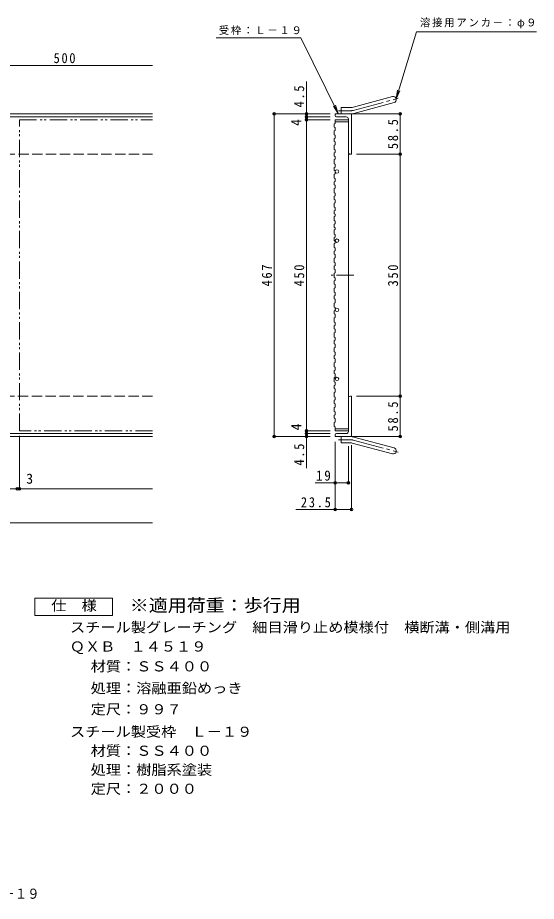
# Model space of a CAD drawing. Units: millimetres, scale not verified. Extents: x -891 to 899, y -688 to 660.
# Drawn here: x 148 to 899, y -688 to 591 of the extents above; entities that cross this region are included whole.
import ezdxf
from ezdxf.enums import TextEntityAlignment as Align

# ---------------------------------------------------------------- set-up
doc = ezdxf.new("R2010")
doc.units = ezdxf.units.MM
doc.header["$LTSCALE"] = 5
doc.header["$PDMODE"] = 32
doc.header["$PDSIZE"] = 4
for name, pattern in [('CHAIN2', [12, 9, -1, 1, -1]), ('DASHED3', [4, 3, -1]), ('DOUBLE_CHAIN1', [8.8, 5, -1, 0.6, -0.6, 0.6, -1])]:
    doc.linetypes.add(name, pattern=pattern)
for name, color, linetype, lineweight in [('B-1', 2, 'Continuous', 9), ('B-2', 3, 'Continuous', 9), ('B-4', 7, 'Continuous', 9), ('B-A', 3, 'Continuous', 9), ('F-4_F-4ﾚｲﾔ', 2, 'Continuous', 9)]:
    doc.layers.add(name, color=color, linetype=linetype, lineweight=lineweight)
doc.layers.add('F-5_F-5ﾚｲﾔ', color=2, linetype='Continuous')
doc.styles.add('ＭＳ ゴシック', font='')
doc.styles.get('ＭＳ ゴシック').set_extended_font_data('MS Gothic')

msp = doc.modelspace()

# ---------------------------------------------------------------- linework, layer by layer
at = {"layer": 'B-1'}
for p, q in [((632.753, 461.019), (690.943, 476.611)), ((616.608, 451.712), (616.608, 460.712)), ((630.423, 460.712), (616.608, 460.712)), ((635.082, 452.325), (693.273, 467.917)), ((-850.757, 451.712), (343.663, 451.712)), ((631.608, 451.712), (608.108, 451.712)), ((608.108, 451.712), (608.108, 449.212)), ((631.608, 451.712), (631.608, 393.212)), ((-850.757, 447.212), (343.663, 447.212)), ((610.108, 447.212), (624.108, 447.212)), ((627.108, 396.212), (627.108, 444.212)), ((630.108, 393.212), (631.608, 393.212)), ((627.108, 40.211), (627.108, -7.789)), ((630.108, 43.211), (631.608, 43.211)), ((631.608, -15.288), (631.608, 43.211)), ((343.663, -10.789), (-850.757, -10.789)), ((610.108, -10.789), (624.108, -10.789)), ((343.663, -15.289), (-850.757, -15.289)), ((608.108, -15.288), (608.108, -12.789)), ((631.608, -15.288), (608.108, -15.288)), ((616.608, -15.288), (616.608, -24.288)), ((630.423, -24.288), (616.608, -24.288)), ((632.753, -24.595), (690.943, -40.187)), ((635.082, -15.902), (693.273, -31.494))]:
    msp.add_line(p, q, dxfattribs=at)
at = {"layer": 'B-1', "linetype": 'CHAIN2'}
for p, q in [((633.917, 456.672), (699.084, 474.133)), ((630.423, 456.212), (612.803, 456.212)), ((630.423, -19.788), (612.803, -19.788)), ((633.917, -20.248), (699.084, -37.71))]:
    msp.add_line(p, q, dxfattribs=at)
at = {"layer": 'B-1', "linetype": 'DASHED3'}
for p, q in [((-850.757, 393.212), (343.663, 393.212)), ((343.663, 43.211), (-850.757, 43.211))]:
    msp.add_line(p, q, dxfattribs=at)
at = {"layer": 'B-1'}
for centre, radius, start, end in [((692.108, 472.264), 4.5, 285.00014, 104.99991), ((630.423, 469.712), 9, 270, 285.00002), ((610.108, 449.212), 2, 180, 270), ((630.423, 469.712), 18, 270, 285), ((624.108, 444.212), 3, 0, 90), ((630.108, 396.212), 3, 180, 270), ((630.108, 40.211), 3, 90, 180), ((610.108, -12.789), 2, 90, 180), ((624.108, -7.789), 3, 270, 0), ((630.423, -33.289), 18, 75, 90), ((630.423, -33.289), 9, 74.99998, 90), ((692.108, -35.841), 4.5, 255.00009, 74.99986)]:
    msp.add_arc(centre, radius, start, end, dxfattribs=at)
at = {"layer": 'B-1', "linetype": 'CHAIN2'}
for centre, start, end in [((630.423, 469.712), 270, 284.99995), ((630.423, -33.289), 75.00005, 90)]:
    msp.add_arc(centre, 13.5, start, end, dxfattribs=at)
at = {"layer": 'B-2', "linetype": 'DOUBLE_CHAIN1'}
for p, q in [((150.744, -6.788), (150.744, 443.212)), ((150.744, 443.212), (343.663, 443.212)), ((635.108, 218.212), (600.108, 218.212)), ((343.663, -6.788), (150.744, -6.788))]:
    msp.add_line(p, q, dxfattribs=at)
at = {"layer": 'B-2'}
for p, q in [((608.108, 443.212), (627.108, 443.212)), ((608.108, 440.212), (627.108, 440.212)), ((627.108, 443.212), (627.108, 318.212)), ((627.108, -6.789), (627.108, 318.212)), ((608.108, -3.789), (627.108, -3.789)), ((608.108, -6.789), (627.108, -6.789))]:
    msp.add_line(p, q, dxfattribs=at)
for centre in [(610.608, 368.212), (610.608, 268.211), (610.608, 168.211), (610.608, 68.211)]:
    msp.add_circle(centre, 2.5, dxfattribs=at)
at = {"layer": 'B-4'}
for p, q in [((725.652, 570.563), (899.366, 570.563)), ((-100.756, 521.848), (343.663, 521.848)), ((566.37, 498.545), (566.37, -60.791)), ((696.455, 473.429), (701.516, 484.858)), ((612.386, 452.19), (608.407, 464.04)), ((600.608, 451.712), (518.068, 451.712)), ((519.568, 451.712), (519.568, -15.289)), ((573.87, 451.712), (567.87, 451.712)), ((630.108, 451.712), (703.79, 451.712)), ((702.291, 451.712), (702.291, 393.212)), ((600.608, 447.212), (564.87, 447.212)), ((600.608, 443.212), (564.87, 443.212)), ((639.108, 393.212), (703.79, 393.212)), ((702.291, 393.212), (702.291, 43.211)), ((639.108, 43.211), (703.79, 43.211)), ((702.291, 43.211), (702.291, -15.289)), ((600.608, -6.789), (564.87, -6.789)), ((600.608, -10.789), (564.87, -10.789)), ((150.744, -14.288), (150.744, -92.334)), ((600.608, -15.289), (518.068, -15.289)), ((608.108, -22.789), (608.108, -122.28)), ((630.108, -15.289), (703.79, -15.289)), ((627.108, -29.042), (627.108, -83.673)), ((631.608, -27.515), (631.608, -122.28)), ((627.108, -82.173), (579.01, -82.173)), ((-890.616, -90.834), (150.744, -90.834)), ((150.744, -90.834), (343.663, -90.834)), ((631.608, -120.78), (551.109, -120.78)), ((-850.757, -139.994), (343.663, -139.994))]:
    msp.add_line(p, q, dxfattribs=at)
for points in [[(725.652, 570.563), (696.455, 473.429), (698.386, 485.779)], [(435.67, 561.774), (558.231, 561.774), (612.386, 452.19), (605.476, 462.606)]]:
    msp.add_lwpolyline(points, dxfattribs=at)
for p in [(519.568, 451.712), (566.37, 451.712), (566.37, 447.212), (702.291, 451.712), (566.37, 443.212), (702.291, 393.212), (702.291, 43.211), (566.37, -6.789), (566.37, -10.789), (519.568, -15.289), (566.37, -15.289), (702.291, -15.289), (147.744, -90.834), (150.744, -90.834), (608.108, -82.173), (627.108, -82.173), (608.108, -120.78), (631.608, -120.78)]:
    msp.add_point(p, dxfattribs=at)
at = {"layer": 'B-A'}
for p, q in [((606.608, 437.058), (608.108, 437.573)), ((606.608, 432.558), (606.608, 437.058)), ((608.108, 437.573), (608.108, 443.212)), ((606.608, 432.558), (608.108, 432.042)), ((606.608, 427.277), (608.108, 427.793)), ((606.608, 421.277), (606.608, 427.277)), ((608.108, 427.793), (608.108, 432.042)), ((606.608, 421.277), (608.108, 420.762)), ((606.608, 416.123), (608.108, 416.639)), ((606.608, 411.623), (606.608, 416.123)), ((606.608, 411.623), (608.108, 411.108)), ((608.108, 416.639), (608.108, 420.762)), ((608.108, 406.858), (608.108, 411.108)), ((606.608, 406.343), (608.108, 406.858)), ((606.608, 400.343), (606.608, 406.343)), ((606.608, 400.343), (608.108, 399.827)), ((608.108, 395.704), (608.108, 399.827)), ((606.608, 395.189), (608.108, 395.704)), ((606.608, 390.689), (606.608, 395.189)), ((606.608, 390.689), (608.108, 390.173)), ((606.608, 385.408), (608.108, 385.924)), ((606.608, 379.408), (606.608, 385.408)), ((608.108, 385.924), (608.108, 390.173)), ((606.608, 379.408), (608.108, 378.893)), ((606.608, 374.254), (608.108, 374.77)), ((606.608, 369.754), (606.608, 374.254)), ((608.108, 374.77), (608.108, 378.893)), ((606.608, 369.754), (608.108, 369.239)), ((606.608, 364.474), (608.108, 364.989)), ((606.608, 358.474), (606.608, 364.474)), ((606.608, 358.474), (608.108, 357.959)), ((608.108, 364.989), (608.108, 369.239)), ((606.608, 353.32), (608.108, 353.835)), ((606.608, 348.82), (606.608, 353.32)), ((606.608, 348.82), (608.108, 348.305)), ((608.108, 353.835), (608.108, 357.959)), ((608.108, 344.055), (608.108, 348.305)), ((606.608, 343.54), (608.108, 344.055)), ((606.608, 337.539), (606.608, 343.54)), ((606.608, 337.539), (608.108, 337.024)), ((606.608, 332.386), (608.108, 332.901)), ((608.108, 332.901), (608.108, 337.024)), ((606.608, 327.886), (606.608, 332.386)), ((606.608, 327.886), (608.108, 327.37)), ((606.608, 322.605), (608.108, 323.12)), ((606.608, 316.605), (606.608, 322.605)), ((608.108, 323.12), (608.108, 327.37)), ((606.608, 316.605), (608.108, 316.09)), ((606.608, 311.451), (608.108, 311.967)), ((606.608, 306.951), (606.608, 311.451)), ((606.608, 306.951), (608.108, 306.436)), ((608.108, 311.967), (608.108, 316.09)), ((606.608, 303.163), (608.108, 303.679)), ((606.608, 297.163), (606.608, 303.163)), ((606.608, 297.163), (608.108, 296.648)), ((608.108, 303.679), (608.108, 306.436)), ((608.108, 292.525), (608.108, 296.648)), ((606.608, 292.009), (608.108, 292.525)), ((606.608, 287.509), (606.608, 292.009)), ((606.608, 287.509), (608.108, 286.994)), ((606.608, 283.722), (608.108, 284.237)), ((606.608, 277.721), (606.608, 283.722)), ((608.108, 284.237), (608.108, 286.994)), ((606.608, 277.721), (608.108, 277.206)), ((606.608, 272.567), (608.108, 273.083)), ((606.608, 268.067), (606.608, 272.567)), ((608.108, 273.083), (608.108, 277.206)), ((606.608, 268.067), (608.108, 267.552)), ((606.608, 264.28), (608.108, 264.795)), ((606.608, 258.28), (606.608, 264.28)), ((606.608, 258.28), (608.108, 257.764)), ((608.108, 264.795), (608.108, 267.552)), ((608.108, 253.641), (608.108, 257.764)), ((606.608, 253.126), (608.108, 253.641)), ((606.608, 248.626), (606.608, 253.126)), ((606.608, 248.626), (608.108, 248.11)), ((606.608, 242.696), (608.108, 243.211)), ((608.108, 243.211), (608.108, 248.11)), ((606.608, 236.696), (606.608, 242.696)), ((606.608, 236.696), (608.108, 236.18)), ((606.608, 231.542), (608.108, 232.057)), ((606.608, 227.042), (606.608, 231.542)), ((608.108, 232.057), (608.108, 236.18)), ((606.608, 227.042), (608.108, 226.526)), ((606.608, 221.112), (608.108, 221.627)), ((606.608, 215.112), (606.608, 221.112)), ((608.108, 221.627), (608.108, 226.526)), ((606.608, 215.112), (608.108, 214.596)), ((606.608, 209.958), (608.108, 210.473)), ((606.608, 205.458), (606.608, 209.958)), ((606.608, 205.458), (608.108, 204.942)), ((608.108, 210.473), (608.108, 214.596)), ((608.108, 200.043), (608.108, 204.942)), ((606.608, 199.528), (608.108, 200.043)), ((606.608, 193.528), (606.608, 199.528)), ((606.608, 193.528), (608.108, 193.013)), ((608.108, 188.889), (608.108, 193.013)), ((606.608, 188.374), (608.108, 188.889)), ((606.608, 183.874), (606.608, 188.374)), ((606.608, 183.874), (608.108, 183.358)), ((608.108, 178.459), (608.108, 183.358)), ((606.608, 177.944), (608.108, 178.459)), ((606.608, 171.944), (606.608, 177.944)), ((606.608, 171.944), (608.108, 171.429)), ((606.608, 166.79), (608.108, 167.305)), ((606.608, 162.29), (606.608, 166.79)), ((608.108, 167.305), (608.108, 171.429)), ((606.608, 162.29), (608.108, 161.775)), ((606.608, 156.36), (608.108, 156.875)), ((606.608, 150.36), (606.608, 156.36)), ((608.108, 156.875), (608.108, 161.775)), ((606.608, 150.36), (608.108, 149.845)), ((606.608, 145.206), (608.108, 145.721)), ((606.608, 140.706), (606.608, 145.206)), ((606.608, 140.706), (608.108, 140.191)), ((608.108, 145.721), (608.108, 149.845)), ((606.608, 134.776), (608.108, 135.291)), ((606.608, 128.776), (606.608, 134.776)), ((606.608, 128.776), (608.108, 128.261)), ((608.108, 135.291), (608.108, 140.191)), ((608.108, 124.137), (608.108, 128.261)), ((606.608, 123.622), (608.108, 124.137)), ((606.608, 119.122), (606.608, 123.622)), ((606.608, 119.122), (608.108, 118.607)), ((608.108, 113.707), (608.108, 118.607)), ((606.608, 113.192), (608.108, 113.707)), ((606.608, 107.192), (606.608, 113.192)), ((606.608, 107.192), (608.108, 106.677)), ((606.608, 102.038), (608.108, 102.554)), ((608.108, 102.554), (608.108, 106.677)), ((606.608, 97.538), (606.608, 102.038)), ((606.608, 97.538), (608.108, 97.023)), ((606.608, 91.608), (608.108, 92.123)), ((606.608, 85.608), (606.608, 91.608)), ((608.108, 92.123), (608.108, 97.023)), ((606.608, 85.608), (608.108, 85.093)), ((606.608, 80.454), (608.108, 80.97)), ((606.608, 75.954), (606.608, 80.454)), ((608.108, 80.97), (608.108, 85.093)), ((606.608, 75.954), (608.108, 75.439)), ((606.608, 70.024), (608.108, 70.54)), ((606.608, 64.024), (606.608, 70.024)), ((606.608, 64.024), (608.108, 63.509)), ((608.108, 70.54), (608.108, 75.439)), ((606.608, 58.87), (608.108, 59.386)), ((606.608, 54.37), (606.608, 58.87)), ((606.608, 54.37), (608.108, 53.855)), ((608.108, 59.386), (608.108, 63.509)), ((608.108, 48.956), (608.108, 53.855)), ((606.608, 48.44), (608.108, 48.956)), ((606.608, 42.44), (606.608, 48.44)), ((606.608, 42.44), (608.108, 41.925)), ((608.108, 37.802), (608.108, 41.925)), ((606.608, 37.286), (608.108, 37.802)), ((606.608, 32.786), (606.608, 37.286)), ((606.608, 32.786), (608.108, 32.271)), ((606.608, 26.856), (608.108, 27.372)), ((606.608, 20.856), (606.608, 26.856)), ((608.108, 27.372), (608.108, 32.271)), ((606.608, 20.856), (608.108, 20.341)), ((606.608, 15.702), (608.108, 16.218)), ((606.608, 11.202), (606.608, 15.702)), ((608.108, 16.218), (608.108, 20.341)), ((606.608, 11.202), (608.108, 10.687)), ((606.608, 5.273), (608.108, 5.788)), ((606.608, -0.728), (606.608, 5.273)), ((608.108, 5.788), (608.108, 10.687)), ((606.608, -0.728), (608.108, -1.243)), ((608.108, -6.789), (608.108, -1.243))]:
    msp.add_line(p, q, dxfattribs=at)
at = {"layer": 'F-4_F-4ﾚｲﾔ'}
msp.add_lwpolyline([(173.039, -273.961), (173.039, -248.96), (285.539, -248.96), (285.539, -273.961)], close=True, dxfattribs=at)

# ---------------------------------------------------------------- texts
at = {"layer": 'B-4', "color": 2, "style": 'ＭＳ ゴシック'}
for p in [(563.37, 434.252), (563.37, -6.203)]:
    msp.add_text('4', height=14.66, rotation=90, dxfattribs=at).set_placement(p, align=Align.BOTTOM_LEFT)
msp.add_text('3', height=14.66, dxfattribs=at).set_placement((160.628, -87.834), align=Align.BOTTOM_LEFT)
at = {"layer": 'B-4', "char_height": 11, "attachment_point": 7, "style": 'ＭＳ ゴシック'}
for s, insert in [('\\T1.17;溶接用アンカ－：φ９', (730.86, 575.231)), ('\\T1.17;受枠：Ｌ－１９', (439.499, 565.793))]:
    msp.add_mtext(s, dxfattribs=dict(at, insert=insert))
at = {"layer": 'B-4', "color": 2, "char_height": 14.66, "attachment_point": 7, "style": 'ＭＳ ゴシック'}
for s, insert in [('\\T1.27;\\W0.9;500', (200.277, 524.848)), ('\\T1.27;\\W0.95;19', (580.223, -79.173)), ('\\T1.28;\\W0.9;23.5', (558.387, -117.78))]:
    msp.add_mtext(s, dxfattribs=dict(at, insert=insert))
at = {"layer": 'B-4', "color": 2, "char_height": 14.66, "attachment_point": 7, "rotation": 90, "style": 'ＭＳ ゴシック'}
for s, insert in [('\\T1.27;\\W0.9;4.5', (563.37, 460.94)), ('\\T1.28;\\W0.9;58.5', (699.291, 400.587)), ('\\T1.27;\\W0.9;467', (516.568, 201.962)), ('\\T1.27;\\W0.9;450', (563.37, 201.962)), ('\\T1.27;\\W0.9;350', (699.291, 201.962)), ('\\T1.28;\\W0.9;58.5', (699.291, -7.914)), ('\\T1.27;\\W0.9;4.5', (563.37, -57.152))]:
    msp.add_mtext(s, dxfattribs=dict(at, insert=insert))
at = {"layer": 'F-4_F-4ﾚｲﾔ', "style": 'ＭＳ ゴシック', "width": 1.1}
for s, p in [('仕\u3000様', (196.789, -271.461)), ('スチール製グレーチング\u3000細目滑り止め模様付\u3000横断溝・側溝用', (224.084, -302.921)), ('ＱＸＢ\u3000１４５１９', (223.68, -330.654)), ('材質：ＳＳ４００', (253.94, -359.384)), ('処理：溶融亜鉛めっき', (253.94, -390.952)), ('定尺：９９７', (253.94, -421.478)), ('スチール製受枠\u3000Ｌ－１９', (224.084, -453.978)), ('材質：ＳＳ４００', (253.94, -481.478)), ('処理：樹脂系塗装', (253.94, -508.978)), ('定尺：２０００', (253.94, -536.478))]:
    msp.add_text(s, height=14.66, dxfattribs=at).set_placement(p, align=Align.BOTTOM_LEFT)
at = {"layer": 'F-5_F-5ﾚｲﾔ', "color": 3, "style": 'ＭＳ ゴシック', "width": 1.1}
msp.add_text('※適用荷重：歩行用', height=18.33, dxfattribs=at).set_placement((310.539, -273.961), align=Align.BOTTOM_LEFT)
at = {"layer": 'F-5_F-5ﾚｲﾔ', "style": 'ＭＳ ゴシック', "width": 0.9}
msp.add_text('ＱＸＢ\u3000１４５１９＋Ｌ－１９', height=14.66, dxfattribs=at).set_placement((-71.902, -688.34), align=Align.BOTTOM_LEFT)

doc.saveas('drawing.dxf')
